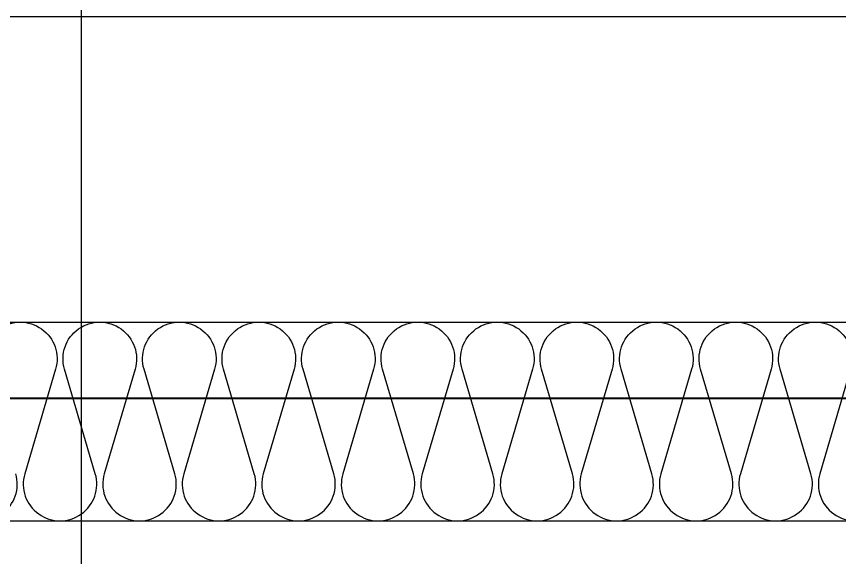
# Model space of a CAD drawing. Header units: millimetres. Extents: x 0 to 1390178, y 0 to 110113.
# Drawn here: x 702170 to 702708, y 26137 to 26491 of the extents above; entities that cross this region are included whole.
import ezdxf
from ezdxf.xclip import XClip

# ---------------------------------------------------------------- set-up
doc = ezdxf.new("R2010")
doc.units = ezdxf.units.MM
doc.header["$LTSCALE"] = 100
doc.header["$XCLIPFRAME"] = 0
doc.linetypes.add('X - 단위세대 확장형$0$CEN', pattern=[62, 60, -1, 0, -1])
doc.linetypes.add('X - 평면도$0$CEN', pattern=[62, 60, -1, 0, -1])
for name, color, linetype in [('SYM', 7, 'Continuous'), ('X - 단위세대 확장형$0$A-CEN', 1, 'X - 단위세대 확장형$0$CEN'), ('X - 단위세대 확장형$0$A-INS', 9, 'Continuous'), ('X - 단위세대 확장형$0$AA-WAXM-CONC', 2, 'Continuous'), ('X - 평면도$0$AA-XXXX-CNTL', 1, 'X - 평면도$0$CEN')]:
    doc.layers.add(name, color=color, linetype=linetype)
doc.layers.add('X - 단위세대 확장형$0$A-MC', color=171, linetype='Continuous', plot=False)

# ---------------------------------------------------------------- blocks, each defined once
blk = doc.blocks.new('X - 단위세대 확장형$0$A$C6f67e9a2')
at = {"layer": 'X - 단위세대 확장형$0$A-CEN'}
blk.add_line((2610.12, -22822.52), (11292.52, -22822.52), dxfattribs=at)
at = {"layer": 'X - 단위세대 확장형$0$A-INS'}
blk.add_line((3020, -22902.52), (5870, -22902.52), dxfattribs=at)
for points in [[(3490.93, -22871.67, 1.337394), (3537.07, -22871.67)], [(3516.93, -22803.37, -1.337394), (3563.07, -22803.37), (3542.93, -22871.67, 1.337394), (3589.07, -22871.67), (3568.93, -22803.37, -1.337394), (3615.07, -22803.37), (3594.93, -22871.67, 1.337394), (3641.07, -22871.67), (3620.93, -22803.37, -1.337394), (3667.07, -22803.37), (3646.93, -22871.67, 1.337394), (3693.07, -22871.67), (3672.93, -22803.37, -1.337394), (3719.07, -22803.37), (3698.93, -22871.67, 1.337394), (3745.07, -22871.67), (3724.93, -22803.37, -1.337394), (3771.07, -22803.37), (3750.93, -22871.67, 1.337394), (3797.07, -22871.67), (3776.93, -22803.37, -1.337394), (3823.07, -22803.37), (3802.93, -22871.67, 1.337394), (3849.07, -22871.67), (3828.93, -22803.37, -1.337394), (3875.07, -22803.37), (3854.93, -22871.67, 1.337394), (3901.07, -22871.67), (3880.93, -22803.37, -1.337394), (3927.07, -22803.37), (3906.93, -22871.67, 1.337394), (3953.07, -22871.67), (3932.93, -22803.37, -1.337394), (3979.07, -22803.37), (3958.93, -22871.67, 1.337394), (4005.07, -22871.67), (3984.93, -22803.37, -1.337394), (4031.07, -22803.37), (4010.93, -22871.67, 1.337394), (4057.07, -22871.67), (4036.93, -22803.37, -1.337394), (4083.07, -22803.37), (4062.93, -22871.67, 1.337394), (4109.07, -22871.67)]]:
    blk.add_lwpolyline(points, format="xyb", dxfattribs=at)
at = {"layer": 'X - 단위세대 확장형$0$A-MC'}
blk.add_line((3580, -23722.52), (3580, -22426.63), dxfattribs=at)
at = {"layer": 'X - 단위세대 확장형$0$AA-WAXM-CONC'}
for p, q in [((2730, -22572.52), (8555, -22572.52)), ((2930, -22772.52), (10870, -22772.52))]:
    blk.add_line(p, q, dxfattribs=at)
blk = doc.blocks.new('X - 단위세대 확장형$0$A$C11416124')
at = {"layer": 'X - 단위세대 확장형$0$A-MC'}
blk.add_line((4794.84, 1958.79), (3489.41, 1958.79), dxfattribs=at)
blk = doc.blocks.new('X - 단위세대 확장형', base_point=(-475.36, -286.73))
blk.add_blockref('X - 단위세대 확장형$0$A$C6f67e9a2', (45881.98, 64955.63))
ref = blk.add_blockref('X - 단위세대 확장형$0$A$C11416124', (47503.19, 45622.52), dxfattribs=dict(rotation=270))
XClip(ref).set_block_clipping_path([(4389.4068502223, 988.9141629766), (7109.4068502223, 9671.3150731698)])
blk = doc.blocks.new('X - 평면도', base_point=(-475.36, -286.73))
at = {"layer": 'X - 평면도$0$AA-XXXX-CNTL'}
blk.add_line((1056711.98, 42133.64), (1066162.16, 42133.64), dxfattribs=at)

msp = doc.modelspace()

# ---------------------------------------------------------------- block references
at = {"layer": 'SYM'}
ref = msp.add_blockref('X - 단위세대 확장형', (652274.72, -16179.14), dxfattribs=at)
XClip(ref).set_block_clipping_path([(27286.2339647645, 22495.2025850526), (88213.6007378809, 68689.6277392105)])

# ---------------------------------------------------------------- next in the draw order: block references
ref = msp.add_blockref('X - 평면도', (-355725.28, -16179.14))
XClip(ref).set_block_clipping_path([(1027249.9161542748, 15892.4151621381), (1111249.9161542747, 75292.4151621381)])

doc.saveas('drawing.dxf')
